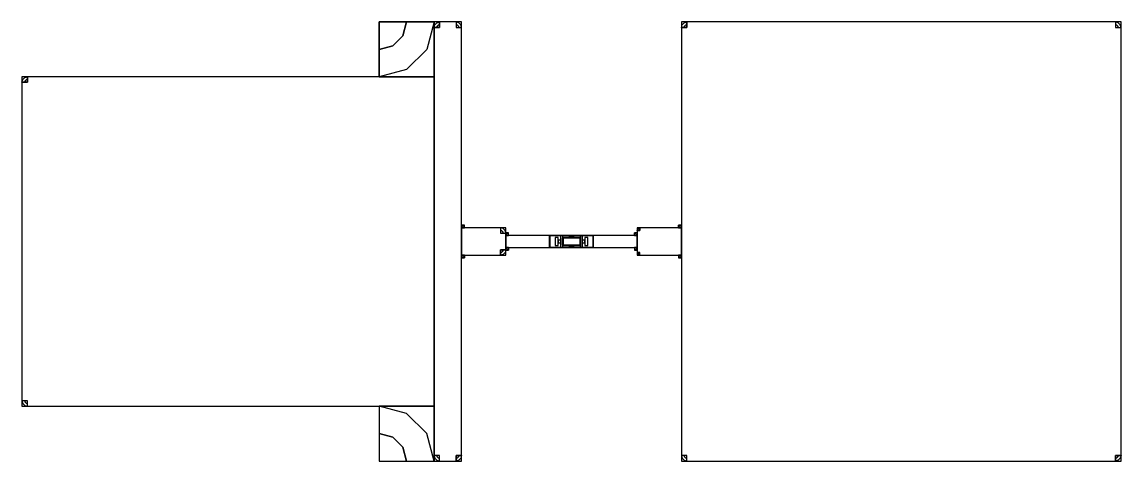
# Model space of a CAD drawing. Extents: x -50899 to 50899, y -48295 to 50898.
# Drawn here: x -13662 to -11662, y 27050 to 27850 of the extents above; entities that cross this region are included whole.
import ezdxf

# ---------------------------------------------------------------- set-up
doc = ezdxf.new("R2010")
doc.units = 0
doc.layers.add('GAP', color=1, linetype='continuous')
doc.layers.add('PIN', color=3, linetype='continuous')

# ---------------------------------------------------------------- blocks, each defined once
blk = doc.blocks.new('C1EGAP')
for points in [[(1112.5, 51900), (1112.5, 52000), (1012.5, 52000), (1012.5, 51900), (1112.5, 51900)], [(1112.5, 52000), (1099.1, 51950), (1062.5, 51913.4), (1012.5, 51900), (1012.5, 51950), (1037.5, 51956.7), (1055.8, 51975), (1062.5, 52000), (1112.5, 52000)], [(1062.5, 52000), (1055.8, 51975), (1037.5, 51956.7), (1012.5, 51950), (1012.5, 52000), (1012.5, 52000), (1012.5, 52000), (1012.5, 52000), (1062.5, 52000)], [(1162.5, 52000), (1112.5, 52000), (1112.5, 51200), (1162.5, 51200), (1162.5, 52000)], [(1112.5, 52000), (1112.5, 51990), (1122.5, 51990), (1122.5, 52000), (1112.5, 52000)], [(1112.5, 51990), (1113.8, 51995), (1117.5, 51998.7), (1122.5, 52000), (1122.5, 51995), (1120, 51994.3), (1118.2, 51992.5), (1117.5, 51990), (1112.5, 51990)], [(1152.5, 52000), (1152.5, 51990), (1162.5, 51990), (1162.5, 52000), (1152.5, 52000)], [(1162.5, 51990), (1161.2, 51995), (1157.5, 51998.7), (1152.5, 52000), (1152.5, 51995), (1155, 51994.3), (1156.8, 51992.5), (1157.5, 51990), (1162.5, 51990)], [(1562.5, 51200), (2362.5, 51200), (2362.5, 52000), (1562.5, 52000), (1562.5, 51200)], [(1562.5, 52000), (1562.5, 51990), (1572.5, 51990), (1572.5, 52000), (1562.5, 52000)], [(1562.5, 51990), (1563.8, 51995), (1567.5, 51998.7), (1572.5, 52000), (1572.5, 51995), (1570, 51994.3), (1568.2, 51992.5), (1567.5, 51990), (1562.5, 51990)], [(2352.5, 52000), (2352.5, 51990), (2362.5, 51990), (2362.5, 52000), (2352.5, 52000)], [(2362.5, 51990), (2361.2, 51995), (2357.5, 51998.7), (2352.5, 52000), (2352.5, 51995), (2355, 51994.3), (2356.8, 51992.5), (2357.5, 51990), (2362.5, 51990)], [(1117.5, 51990), (1118.2, 51992.5), (1120, 51994.3), (1122.5, 51995), (1122.5, 51990), (1122.5, 51990), (1122.5, 51990), (1122.5, 51990), (1117.5, 51990)], [(1157.5, 51990), (1156.8, 51992.5), (1155, 51994.3), (1152.5, 51995), (1152.5, 51990), (1152.5, 51990), (1152.5, 51990), (1152.5, 51990), (1157.5, 51990)], [(1567.5, 51990), (1568.2, 51992.5), (1570, 51994.3), (1572.5, 51995), (1572.5, 51990), (1572.5, 51990), (1572.5, 51990), (1572.5, 51990), (1567.5, 51990)], [(2357.5, 51990), (2356.8, 51992.5), (2355, 51994.3), (2352.5, 51995), (2352.5, 51990), (2352.5, 51990), (2352.5, 51990), (2352.5, 51990), (2357.5, 51990)], [(1112.5, 51900), (362.5, 51900), (362.5, 51300), (1112.5, 51300), (1112.5, 51900)], [(362.5, 51900), (362.5, 51890), (372.5, 51890), (372.5, 51900), (362.5, 51900)], [(362.5, 51890), (363.8, 51895), (367.5, 51898.7), (372.5, 51900), (372.5, 51895), (370, 51894.3), (368.2, 51892.5), (367.5, 51890), (362.5, 51890)], [(367.5, 51890), (368.2, 51892.5), (370, 51894.3), (372.5, 51895), (372.5, 51890), (372.5, 51890), (372.5, 51890), (372.5, 51890), (367.5, 51890)], [(1167.5, 51625), (1167.5, 51630), (1162.5, 51630), (1162.5, 51625), (1167.5, 51625)], [(1162.5, 51630), (1163.2, 51627.5), (1165, 51625.7), (1167.5, 51625), (1167.5, 51627.5), (1166.2, 51627.8), (1165.3, 51628.8), (1165, 51630), (1162.5, 51630)], [(1243, 51625), (1162.5, 51625), (1162.5, 51575), (1243, 51575), (1243, 51625)], [(1165, 51630), (1165.3, 51628.8), (1166.2, 51627.8), (1167.5, 51627.5), (1167.5, 51630), (1167.5, 51630), (1167.5, 51630), (1167.5, 51630), (1165, 51630)], [(1233, 51625), (1233, 51615), (1243, 51615), (1243, 51625), (1233, 51625)], [(1243, 51615), (1241.7, 51620), (1238, 51623.7), (1233, 51625), (1233, 51620), (1235.5, 51619.3), (1237.3, 51617.5), (1238, 51615), (1243, 51615)], [(1238, 51615), (1237.3, 51617.5), (1235.5, 51619.3), (1233, 51620), (1233, 51615), (1233, 51615), (1233, 51615), (1233, 51615), (1238, 51615)], [(1482, 51575), (1562.5, 51575), (1562.5, 51625), (1482, 51625), (1482, 51575)], [(1482, 51625), (1482, 51620), (1487, 51620), (1487, 51625), (1482, 51625)], [(1482, 51620), (1482.7, 51622.5), (1484.5, 51624.3), (1487, 51625), (1487, 51622.5), (1485.8, 51622.2), (1484.8, 51621.2), (1484.5, 51620), (1482, 51620)], [(1484.5, 51620), (1484.8, 51621.2), (1485.8, 51622.2), (1487, 51622.5), (1487, 51620), (1487, 51620), (1487, 51620), (1487, 51620), (1484.5, 51620)], [(1562.5, 51625), (1562.5, 51630), (1557.5, 51630), (1557.5, 51625), (1562.5, 51625)], [(1562.5, 51630), (1561.8, 51627.5), (1560, 51625.7), (1557.5, 51625), (1557.5, 51627.5), (1558.8, 51627.8), (1559.7, 51628.8), (1560, 51630), (1562.5, 51630)], [(1560, 51630), (1559.7, 51628.8), (1558.8, 51627.8), (1557.5, 51627.5), (1557.5, 51630), (1557.5, 51630), (1557.5, 51630), (1557.5, 51630), (1560, 51630)], [(1248, 51611), (1248, 51616), (1243, 51616), (1243, 51611), (1248, 51611)], [(1243, 51616), (1243.7, 51613.5), (1245.5, 51611.7), (1248, 51611), (1248, 51613.5), (1246.8, 51613.8), (1245.8, 51614.8), (1245.5, 51616), (1243, 51616)], [(1343, 51611), (1243, 51611), (1243, 51589), (1343, 51589), (1343, 51611)], [(1245.5, 51616), (1245.8, 51614.8), (1246.8, 51613.8), (1248, 51613.5), (1248, 51616), (1248, 51616), (1248, 51616), (1248, 51616), (1245.5, 51616)], [(1323.3, 51611), (1323.3, 51589), (1322.7, 51589), (1322.7, 51611), (1323.3, 51611)], [(1323.3, 51611.2), (1323.3, 51611), (1401.7, 51611), (1401.7, 51611.2), (1323.3, 51611.2)], [(1338, 51607.5), (1333, 51607.5), (1333, 51592.5), (1338, 51592.5), (1338, 51607.5)], [(1343, 51602.5), (1338, 51602.5), (1338, 51597.5), (1343, 51597.5), (1343, 51602.5)], [(1346.3, 51607), (1346.3, 51606.8), (1378.6, 51606.8), (1378.6, 51607), (1346.3, 51607)], [(1347.1, 51606.8), (1347.1, 51593.2), (1346.3, 51593.2), (1346.3, 51606.8), (1347.1, 51606.8)], [(1358.5, 51611), (1360.5, 51611), (1360.5, 51611.2), (1358.5, 51611.2), (1358.5, 51611)], [(1358.5, 51607), (1360.5, 51607), (1360.5, 51606.8), (1358.5, 51606.8), (1358.5, 51607)], [(1358.5, 51611.2), (1358.5, 51611), (1366.4, 51611), (1366.4, 51611.2), (1358.5, 51611.2)], [(1358.5, 51607), (1358.5, 51606.8), (1366.4, 51606.8), (1366.4, 51607), (1358.5, 51607)], [(1360.5, 51611), (1363.5, 51609.4), (1363.5, 51609.6), (1360.5, 51611.2), (1360.5, 51611)], [(1360.5, 51607), (1363.5, 51608.6), (1363.5, 51608.4), (1360.5, 51606.8), (1360.5, 51607)], [(1363.5, 51609.4), (1364.3, 51609.4), (1364.3, 51609.6), (1363.5, 51609.6), (1363.5, 51609.4)], [(1363.5, 51608.6), (1364.3, 51608.6), (1364.3, 51608.4), (1363.5, 51608.4), (1363.5, 51608.6)], [(1364.3, 51607.8), (1364.4, 51607.8), (1364.4, 51610.2), (1364.3, 51610.2), (1364.3, 51607.8)], [(1364.4, 51610), (1366.4, 51611), (1366.4, 51611.2), (1364.4, 51610.2), (1364.4, 51610)], [(1364.4, 51608), (1366.4, 51607), (1366.4, 51606.8), (1364.4, 51607.8), (1364.4, 51608)], [(1377.9, 51606.8), (1377.9, 51593.2), (1378.6, 51593.2), (1378.6, 51606.8), (1377.9, 51606.8)], [(1382, 51589), (1482, 51589), (1482, 51611), (1382, 51611), (1382, 51589)], [(1382, 51597.5), (1387, 51597.5), (1387, 51602.5), (1382, 51602.5), (1382, 51597.5)], [(1387, 51592.5), (1392, 51592.5), (1392, 51607.5), (1387, 51607.5), (1387, 51592.5)], [(1401.7, 51611), (1401.7, 51589), (1402.3, 51589), (1402.3, 51611), (1401.7, 51611)], [(1482, 51611), (1482, 51616), (1477, 51616), (1477, 51611), (1482, 51611)], [(1482, 51616), (1481.3, 51613.5), (1479.5, 51611.7), (1477, 51611), (1477, 51613.5), (1478.2, 51613.8), (1479.2, 51614.8), (1479.5, 51616), (1482, 51616)], [(1479.5, 51616), (1479.2, 51614.8), (1478.2, 51613.8), (1477, 51613.5), (1477, 51616), (1477, 51616), (1477, 51616), (1477, 51616), (1479.5, 51616)], [(1243, 51575), (1243, 51585), (1233, 51585), (1233, 51575), (1243, 51575)], [(1243, 51585), (1241.7, 51580), (1238, 51576.3), (1233, 51575), (1233, 51580), (1235.5, 51580.7), (1237.3, 51582.5), (1238, 51585), (1243, 51585)], [(1238, 51585), (1237.3, 51582.5), (1235.5, 51580.7), (1233, 51580), (1233, 51585), (1233, 51585), (1233, 51585), (1233, 51585), (1238, 51585)], [(1243, 51589), (1243, 51584), (1248, 51584), (1248, 51589), (1243, 51589)], [(1243, 51584), (1243.7, 51586.5), (1245.5, 51588.3), (1248, 51589), (1248, 51586.5), (1246.8, 51586.2), (1245.8, 51585.2), (1245.5, 51584), (1243, 51584)], [(1245.5, 51584), (1245.8, 51585.2), (1246.8, 51586.2), (1248, 51586.5), (1248, 51584), (1248, 51584), (1248, 51584), (1248, 51584), (1245.5, 51584)], [(1323.3, 51589), (1323.3, 51588.8), (1401.7, 51588.8), (1401.7, 51589), (1323.3, 51589)], [(1346.3, 51593.2), (1346.3, 51593), (1378.6, 51593), (1378.6, 51593.2), (1346.3, 51593.2)], [(1358.5, 51593), (1360.5, 51593), (1360.5, 51593.2), (1358.5, 51593.2), (1358.5, 51593)], [(1358.5, 51589), (1360.5, 51589), (1360.5, 51588.8), (1358.5, 51588.8), (1358.5, 51589)], [(1358.5, 51593.2), (1358.5, 51593), (1366.4, 51593), (1366.4, 51593.2), (1358.5, 51593.2)], [(1358.5, 51589), (1358.5, 51588.8), (1366.4, 51588.8), (1366.4, 51589), (1358.5, 51589)], [(1360.5, 51593), (1363.5, 51591.4), (1363.5, 51591.6), (1360.5, 51593.2), (1360.5, 51593)], [(1360.5, 51589), (1363.5, 51590.6), (1363.5, 51590.4), (1360.5, 51588.8), (1360.5, 51589)], [(1363.5, 51591.4), (1364.3, 51591.4), (1364.3, 51591.6), (1363.5, 51591.6), (1363.5, 51591.4)], [(1363.5, 51590.6), (1364.3, 51590.6), (1364.3, 51590.4), (1363.5, 51590.4), (1363.5, 51590.6)], [(1364.3, 51589.8), (1364.4, 51589.8), (1364.4, 51592.2), (1364.3, 51592.2), (1364.3, 51589.8)], [(1364.4, 51592), (1366.4, 51593), (1366.4, 51593.2), (1364.4, 51592.2), (1364.4, 51592)], [(1364.4, 51590), (1366.4, 51589), (1366.4, 51588.8), (1364.4, 51589.8), (1364.4, 51590)], [(1477, 51589), (1477, 51584), (1482, 51584), (1482, 51589), (1477, 51589)], [(1482, 51584), (1481.3, 51586.5), (1479.5, 51588.3), (1477, 51589), (1477, 51586.5), (1478.2, 51586.2), (1479.2, 51585.2), (1479.5, 51584), (1482, 51584)], [(1479.5, 51584), (1479.2, 51585.2), (1478.2, 51586.2), (1477, 51586.5), (1477, 51584), (1477, 51584), (1477, 51584), (1477, 51584), (1479.5, 51584)], [(1487, 51575), (1487, 51580), (1482, 51580), (1482, 51575), (1487, 51575)], [(1482, 51580), (1482.7, 51577.5), (1484.5, 51575.7), (1487, 51575), (1487, 51577.5), (1485.8, 51577.8), (1484.8, 51578.8), (1484.5, 51580), (1482, 51580)], [(1484.5, 51580), (1484.8, 51578.8), (1485.8, 51577.8), (1487, 51577.5), (1487, 51580), (1487, 51580), (1487, 51580), (1487, 51580), (1484.5, 51580)], [(1162.5, 51575), (1162.5, 51570), (1167.5, 51570), (1167.5, 51575), (1162.5, 51575)], [(1162.5, 51570), (1163.2, 51572.5), (1165, 51574.3), (1167.5, 51575), (1167.5, 51572.5), (1166.2, 51572.2), (1165.3, 51571.2), (1165, 51570), (1162.5, 51570)], [(1165, 51570), (1165.3, 51571.2), (1166.2, 51572.2), (1167.5, 51572.5), (1167.5, 51570), (1167.5, 51570), (1167.5, 51570), (1167.5, 51570), (1165, 51570)], [(1557.5, 51575), (1557.5, 51570), (1562.5, 51570), (1562.5, 51575), (1557.5, 51575)], [(1562.5, 51570), (1561.8, 51572.5), (1560, 51574.3), (1557.5, 51575), (1557.5, 51572.5), (1558.8, 51572.2), (1559.7, 51571.2), (1560, 51570), (1562.5, 51570)], [(1560, 51570), (1559.7, 51571.2), (1558.8, 51572.2), (1557.5, 51572.5), (1557.5, 51570), (1557.5, 51570), (1557.5, 51570), (1557.5, 51570), (1560, 51570)], [(372.5, 51300), (372.5, 51310), (362.5, 51310), (362.5, 51300), (372.5, 51300)], [(362.5, 51310), (363.8, 51305), (367.5, 51301.3), (372.5, 51300), (372.5, 51305), (370, 51305.7), (368.2, 51307.5), (367.5, 51310), (362.5, 51310)], [(367.5, 51310), (368.2, 51307.5), (370, 51305.7), (372.5, 51305), (372.5, 51310), (372.5, 51310), (372.5, 51310), (372.5, 51310), (367.5, 51310)], [(1012.5, 51300), (1012.5, 51200), (1112.5, 51200), (1112.5, 51300), (1012.5, 51300)], [(1112.5, 51200), (1099.1, 51250), (1062.5, 51286.6), (1012.5, 51300), (1012.5, 51250), (1037.5, 51243.3), (1055.8, 51225), (1062.5, 51200), (1112.5, 51200)], [(1062.5, 51200), (1055.8, 51225), (1037.5, 51243.3), (1012.5, 51250), (1012.5, 51200), (1012.5, 51200), (1012.5, 51200), (1012.5, 51200), (1062.5, 51200)], [(1122.5, 51200), (1122.5, 51210), (1112.5, 51210), (1112.5, 51200), (1122.5, 51200)], [(1112.5, 51210), (1113.8, 51205), (1117.5, 51201.3), (1122.5, 51200), (1122.5, 51205), (1120, 51205.7), (1118.2, 51207.5), (1117.5, 51210), (1112.5, 51210)], [(1117.5, 51210), (1118.2, 51207.5), (1120, 51205.7), (1122.5, 51205), (1122.5, 51210), (1122.5, 51210), (1122.5, 51210), (1122.5, 51210), (1117.5, 51210)], [(1162.5, 51200), (1162.5, 51210), (1152.5, 51210), (1152.5, 51200), (1162.5, 51200)], [(1162.5, 51210), (1161.2, 51205), (1157.5, 51201.3), (1152.5, 51200), (1152.5, 51205), (1155, 51205.7), (1156.8, 51207.5), (1157.5, 51210), (1162.5, 51210)], [(1157.5, 51210), (1156.8, 51207.5), (1155, 51205.7), (1152.5, 51205), (1152.5, 51210), (1152.5, 51210), (1152.5, 51210), (1152.5, 51210), (1157.5, 51210)], [(1572.5, 51200), (1572.5, 51210), (1562.5, 51210), (1562.5, 51200), (1572.5, 51200)], [(1562.5, 51210), (1563.8, 51205), (1567.5, 51201.3), (1572.5, 51200), (1572.5, 51205), (1570, 51205.7), (1568.2, 51207.5), (1567.5, 51210), (1562.5, 51210)], [(1567.5, 51210), (1568.2, 51207.5), (1570, 51205.7), (1572.5, 51205), (1572.5, 51210), (1572.5, 51210), (1572.5, 51210), (1572.5, 51210), (1567.5, 51210)], [(2362.5, 51200), (2362.5, 51210), (2352.5, 51210), (2352.5, 51200), (2362.5, 51200)], [(2362.5, 51210), (2361.2, 51205), (2357.5, 51201.3), (2352.5, 51200), (2352.5, 51205), (2355, 51205.7), (2356.8, 51207.5), (2357.5, 51210), (2362.5, 51210)], [(2357.5, 51210), (2356.8, 51207.5), (2355, 51205.7), (2352.5, 51205), (2352.5, 51210), (2352.5, 51210), (2352.5, 51210), (2352.5, 51210), (2357.5, 51210)]]:
    blk.add_lwpolyline(points)
blk = doc.blocks.new('C1EPIN')
for points in [[(1062.5, 52000), (1055.8, 51975), (1037.5, 51956.7), (1012.5, 51950), (1012.5, 51950), (1037.5, 51956.7), (1055.8, 51975), (1062.5, 52000), (1062.5, 52000)], [(1062.5, 52000), (1055.8, 51975), (1037.5, 51956.7), (1012.5, 51950), (1012.5, 51950), (1037.5, 51956.7), (1055.8, 51975), (1062.5, 52000), (1062.5, 52000)], [(1117.5, 51990), (1118.2, 51992.5), (1120, 51994.3), (1122.5, 51995), (1122.5, 51995), (1120, 51994.3), (1118.2, 51992.5), (1117.5, 51990), (1117.5, 51990)], [(1117.5, 51990), (1118.2, 51992.5), (1120, 51994.3), (1122.5, 51995), (1122.5, 51995), (1120, 51994.3), (1118.2, 51992.5), (1117.5, 51990), (1117.5, 51990)], [(1157.5, 51990), (1156.8, 51992.5), (1155, 51994.3), (1152.5, 51995), (1152.5, 51995), (1155, 51994.3), (1156.8, 51992.5), (1157.5, 51990), (1157.5, 51990)], [(1157.5, 51990), (1156.8, 51992.5), (1155, 51994.3), (1152.5, 51995), (1152.5, 51995), (1155, 51994.3), (1156.8, 51992.5), (1157.5, 51990), (1157.5, 51990)], [(1567.5, 51990), (1568.2, 51992.5), (1570, 51994.3), (1572.5, 51995), (1572.5, 51995), (1570, 51994.3), (1568.2, 51992.5), (1567.5, 51990), (1567.5, 51990)], [(1567.5, 51990), (1568.2, 51992.5), (1570, 51994.3), (1572.5, 51995), (1572.5, 51995), (1570, 51994.3), (1568.2, 51992.5), (1567.5, 51990), (1567.5, 51990)], [(2357.5, 51990), (2356.8, 51992.5), (2355, 51994.3), (2352.5, 51995), (2352.5, 51995), (2355, 51994.3), (2356.8, 51992.5), (2357.5, 51990), (2357.5, 51990)], [(2357.5, 51990), (2356.8, 51992.5), (2355, 51994.3), (2352.5, 51995), (2352.5, 51995), (2355, 51994.3), (2356.8, 51992.5), (2357.5, 51990), (2357.5, 51990)], [(367.5, 51890), (368.2, 51892.5), (370, 51894.3), (372.5, 51895), (372.5, 51895), (370, 51894.3), (368.2, 51892.5), (367.5, 51890), (367.5, 51890)], [(367.5, 51890), (368.2, 51892.5), (370, 51894.3), (372.5, 51895), (372.5, 51895), (370, 51894.3), (368.2, 51892.5), (367.5, 51890), (367.5, 51890)], [(1165, 51630), (1165.3, 51628.8), (1166.2, 51627.8), (1167.5, 51627.5), (1167.5, 51627.5), (1166.2, 51627.8), (1165.3, 51628.8), (1165, 51630), (1165, 51630)], [(1165, 51630), (1165.3, 51628.8), (1166.2, 51627.8), (1167.5, 51627.5), (1167.5, 51627.5), (1166.2, 51627.8), (1165.3, 51628.8), (1165, 51630), (1165, 51630)], [(1238, 51615), (1237.3, 51617.5), (1235.5, 51619.3), (1233, 51620), (1233, 51620), (1235.5, 51619.3), (1237.3, 51617.5), (1238, 51615), (1238, 51615)], [(1238, 51615), (1237.3, 51617.5), (1235.5, 51619.3), (1233, 51620), (1233, 51620), (1235.5, 51619.3), (1237.3, 51617.5), (1238, 51615), (1238, 51615)], [(1484.5, 51620), (1484.8, 51621.2), (1485.8, 51622.2), (1487, 51622.5), (1487, 51622.5), (1485.8, 51622.2), (1484.8, 51621.2), (1484.5, 51620), (1484.5, 51620)], [(1484.5, 51620), (1484.8, 51621.2), (1485.8, 51622.2), (1487, 51622.5), (1487, 51622.5), (1485.8, 51622.2), (1484.8, 51621.2), (1484.5, 51620), (1484.5, 51620)], [(1560, 51630), (1559.7, 51628.8), (1558.8, 51627.8), (1557.5, 51627.5), (1557.5, 51627.5), (1558.8, 51627.8), (1559.7, 51628.8), (1560, 51630), (1560, 51630)], [(1560, 51630), (1559.7, 51628.8), (1558.8, 51627.8), (1557.5, 51627.5), (1557.5, 51627.5), (1558.8, 51627.8), (1559.7, 51628.8), (1560, 51630), (1560, 51630)], [(1245.5, 51616), (1245.8, 51614.8), (1246.8, 51613.8), (1248, 51613.5), (1248, 51613.5), (1246.8, 51613.8), (1245.8, 51614.8), (1245.5, 51616), (1245.5, 51616)], [(1245.5, 51616), (1245.8, 51614.8), (1246.8, 51613.8), (1248, 51613.5), (1248, 51613.5), (1246.8, 51613.8), (1245.8, 51614.8), (1245.5, 51616), (1245.5, 51616)], [(1346.3, 51611), (1346.3, 51589), (1323.3, 51589), (1323.3, 51611), (1346.3, 51611)], [(1346.3, 51611), (1346.3, 51607), (1378.7, 51607), (1378.7, 51611), (1346.3, 51611)], [(1358.5, 51607), (1360.5, 51607), (1360.5, 51611), (1358.5, 51611), (1358.5, 51607)], [(1358.5, 51611), (1358.5, 51607), (1366.4, 51607), (1366.4, 51611), (1358.5, 51611)], [(1360.5, 51609), (1363.5, 51609), (1363.5, 51609.4), (1360.5, 51611), (1360.5, 51609)], [(1360.5, 51609), (1363.5, 51609), (1363.5, 51608.6), (1360.5, 51607), (1360.5, 51609)], [(1363.5, 51608.6), (1364.3, 51608.6), (1364.3, 51609.4), (1363.5, 51609.4), (1363.5, 51608.6)], [(1364.4, 51609), (1366.4, 51609), (1366.4, 51611), (1364.4, 51610), (1364.4, 51609)], [(1364.4, 51609), (1366.4, 51609), (1366.4, 51607), (1364.4, 51608), (1364.4, 51609)], [(1378.7, 51611), (1378.7, 51589), (1401.7, 51589), (1401.7, 51611), (1378.7, 51611)], [(1479.5, 51616), (1479.2, 51614.8), (1478.2, 51613.8), (1477, 51613.5), (1477, 51613.5), (1478.2, 51613.8), (1479.2, 51614.8), (1479.5, 51616), (1479.5, 51616)], [(1479.5, 51616), (1479.2, 51614.8), (1478.2, 51613.8), (1477, 51613.5), (1477, 51613.5), (1478.2, 51613.8), (1479.2, 51614.8), (1479.5, 51616), (1479.5, 51616)], [(1238, 51585), (1237.3, 51582.5), (1235.5, 51580.7), (1233, 51580), (1233, 51580), (1235.5, 51580.7), (1237.3, 51582.5), (1238, 51585), (1238, 51585)], [(1238, 51585), (1237.3, 51582.5), (1235.5, 51580.7), (1233, 51580), (1233, 51580), (1235.5, 51580.7), (1237.3, 51582.5), (1238, 51585), (1238, 51585)], [(1245.5, 51584), (1245.8, 51585.2), (1246.8, 51586.2), (1248, 51586.5), (1248, 51586.5), (1246.8, 51586.2), (1245.8, 51585.2), (1245.5, 51584), (1245.5, 51584)], [(1245.5, 51584), (1245.8, 51585.2), (1246.8, 51586.2), (1248, 51586.5), (1248, 51586.5), (1246.8, 51586.2), (1245.8, 51585.2), (1245.5, 51584), (1245.5, 51584)], [(1346.3, 51593), (1346.3, 51589), (1378.7, 51589), (1378.7, 51593), (1346.3, 51593)], [(1358.5, 51589), (1360.5, 51589), (1360.5, 51593), (1358.5, 51593), (1358.5, 51589)], [(1358.5, 51593), (1358.5, 51589), (1366.4, 51589), (1366.4, 51593), (1358.5, 51593)], [(1360.5, 51591), (1363.5, 51591), (1363.5, 51591.4), (1360.5, 51593), (1360.5, 51591)], [(1360.5, 51591), (1363.5, 51591), (1363.5, 51590.6), (1360.5, 51589), (1360.5, 51591)], [(1363.5, 51590.6), (1364.3, 51590.6), (1364.3, 51591.4), (1363.5, 51591.4), (1363.5, 51590.6)], [(1364.4, 51591), (1366.4, 51591), (1366.4, 51593), (1364.4, 51592), (1364.4, 51591)], [(1364.4, 51591), (1366.4, 51591), (1366.4, 51589), (1364.4, 51590), (1364.4, 51591)], [(1479.5, 51584), (1479.2, 51585.2), (1478.2, 51586.2), (1477, 51586.5), (1477, 51586.5), (1478.2, 51586.2), (1479.2, 51585.2), (1479.5, 51584), (1479.5, 51584)], [(1479.5, 51584), (1479.2, 51585.2), (1478.2, 51586.2), (1477, 51586.5), (1477, 51586.5), (1478.2, 51586.2), (1479.2, 51585.2), (1479.5, 51584), (1479.5, 51584)], [(1484.5, 51580), (1484.8, 51578.8), (1485.8, 51577.8), (1487, 51577.5), (1487, 51577.5), (1485.8, 51577.8), (1484.8, 51578.8), (1484.5, 51580), (1484.5, 51580)], [(1484.5, 51580), (1484.8, 51578.8), (1485.8, 51577.8), (1487, 51577.5), (1487, 51577.5), (1485.8, 51577.8), (1484.8, 51578.8), (1484.5, 51580), (1484.5, 51580)], [(1165, 51570), (1165.3, 51571.2), (1166.2, 51572.2), (1167.5, 51572.5), (1167.5, 51572.5), (1166.2, 51572.2), (1165.3, 51571.2), (1165, 51570), (1165, 51570)], [(1165, 51570), (1165.3, 51571.2), (1166.2, 51572.2), (1167.5, 51572.5), (1167.5, 51572.5), (1166.2, 51572.2), (1165.3, 51571.2), (1165, 51570), (1165, 51570)], [(1560, 51570), (1559.7, 51571.2), (1558.8, 51572.2), (1557.5, 51572.5), (1557.5, 51572.5), (1558.8, 51572.2), (1559.7, 51571.2), (1560, 51570), (1560, 51570)], [(1560, 51570), (1559.7, 51571.2), (1558.8, 51572.2), (1557.5, 51572.5), (1557.5, 51572.5), (1558.8, 51572.2), (1559.7, 51571.2), (1560, 51570), (1560, 51570)], [(367.5, 51310), (368.2, 51307.5), (370, 51305.7), (372.5, 51305), (372.5, 51305), (370, 51305.7), (368.2, 51307.5), (367.5, 51310), (367.5, 51310)], [(367.5, 51310), (368.2, 51307.5), (370, 51305.7), (372.5, 51305), (372.5, 51305), (370, 51305.7), (368.2, 51307.5), (367.5, 51310), (367.5, 51310)], [(1062.5, 51200), (1055.8, 51225), (1037.5, 51243.3), (1012.5, 51250), (1012.5, 51250), (1037.5, 51243.3), (1055.8, 51225), (1062.5, 51200), (1062.5, 51200)], [(1062.5, 51200), (1055.8, 51225), (1037.5, 51243.3), (1012.5, 51250), (1012.5, 51250), (1037.5, 51243.3), (1055.8, 51225), (1062.5, 51200), (1062.5, 51200)], [(1117.5, 51210), (1118.2, 51207.5), (1120, 51205.7), (1122.5, 51205), (1122.5, 51205), (1120, 51205.7), (1118.2, 51207.5), (1117.5, 51210), (1117.5, 51210)], [(1117.5, 51210), (1118.2, 51207.5), (1120, 51205.7), (1122.5, 51205), (1122.5, 51205), (1120, 51205.7), (1118.2, 51207.5), (1117.5, 51210), (1117.5, 51210)], [(1157.5, 51210), (1156.8, 51207.5), (1155, 51205.7), (1152.5, 51205), (1152.5, 51205), (1155, 51205.7), (1156.8, 51207.5), (1157.5, 51210), (1157.5, 51210)], [(1157.5, 51210), (1156.8, 51207.5), (1155, 51205.7), (1152.5, 51205), (1152.5, 51205), (1155, 51205.7), (1156.8, 51207.5), (1157.5, 51210), (1157.5, 51210)], [(1567.5, 51210), (1568.2, 51207.5), (1570, 51205.7), (1572.5, 51205), (1572.5, 51205), (1570, 51205.7), (1568.2, 51207.5), (1567.5, 51210), (1567.5, 51210)], [(1567.5, 51210), (1568.2, 51207.5), (1570, 51205.7), (1572.5, 51205), (1572.5, 51205), (1570, 51205.7), (1568.2, 51207.5), (1567.5, 51210), (1567.5, 51210)], [(2357.5, 51210), (2356.8, 51207.5), (2355, 51205.7), (2352.5, 51205), (2352.5, 51205), (2355, 51205.7), (2356.8, 51207.5), (2357.5, 51210), (2357.5, 51210)], [(2357.5, 51210), (2356.8, 51207.5), (2355, 51205.7), (2352.5, 51205), (2352.5, 51205), (2355, 51205.7), (2356.8, 51207.5), (2357.5, 51210), (2357.5, 51210)]]:
    blk.add_lwpolyline(points)

msp = doc.modelspace()

# ---------------------------------------------------------------- block references
at = {"layer": 'GAP'}
msp.add_blockref('C1EGAP', (-14025, -24150), dxfattribs=at)
at = {"layer": 'PIN'}
msp.add_blockref('C1EPIN', (-14025, -24150), dxfattribs=at)

doc.saveas('drawing.dxf')
